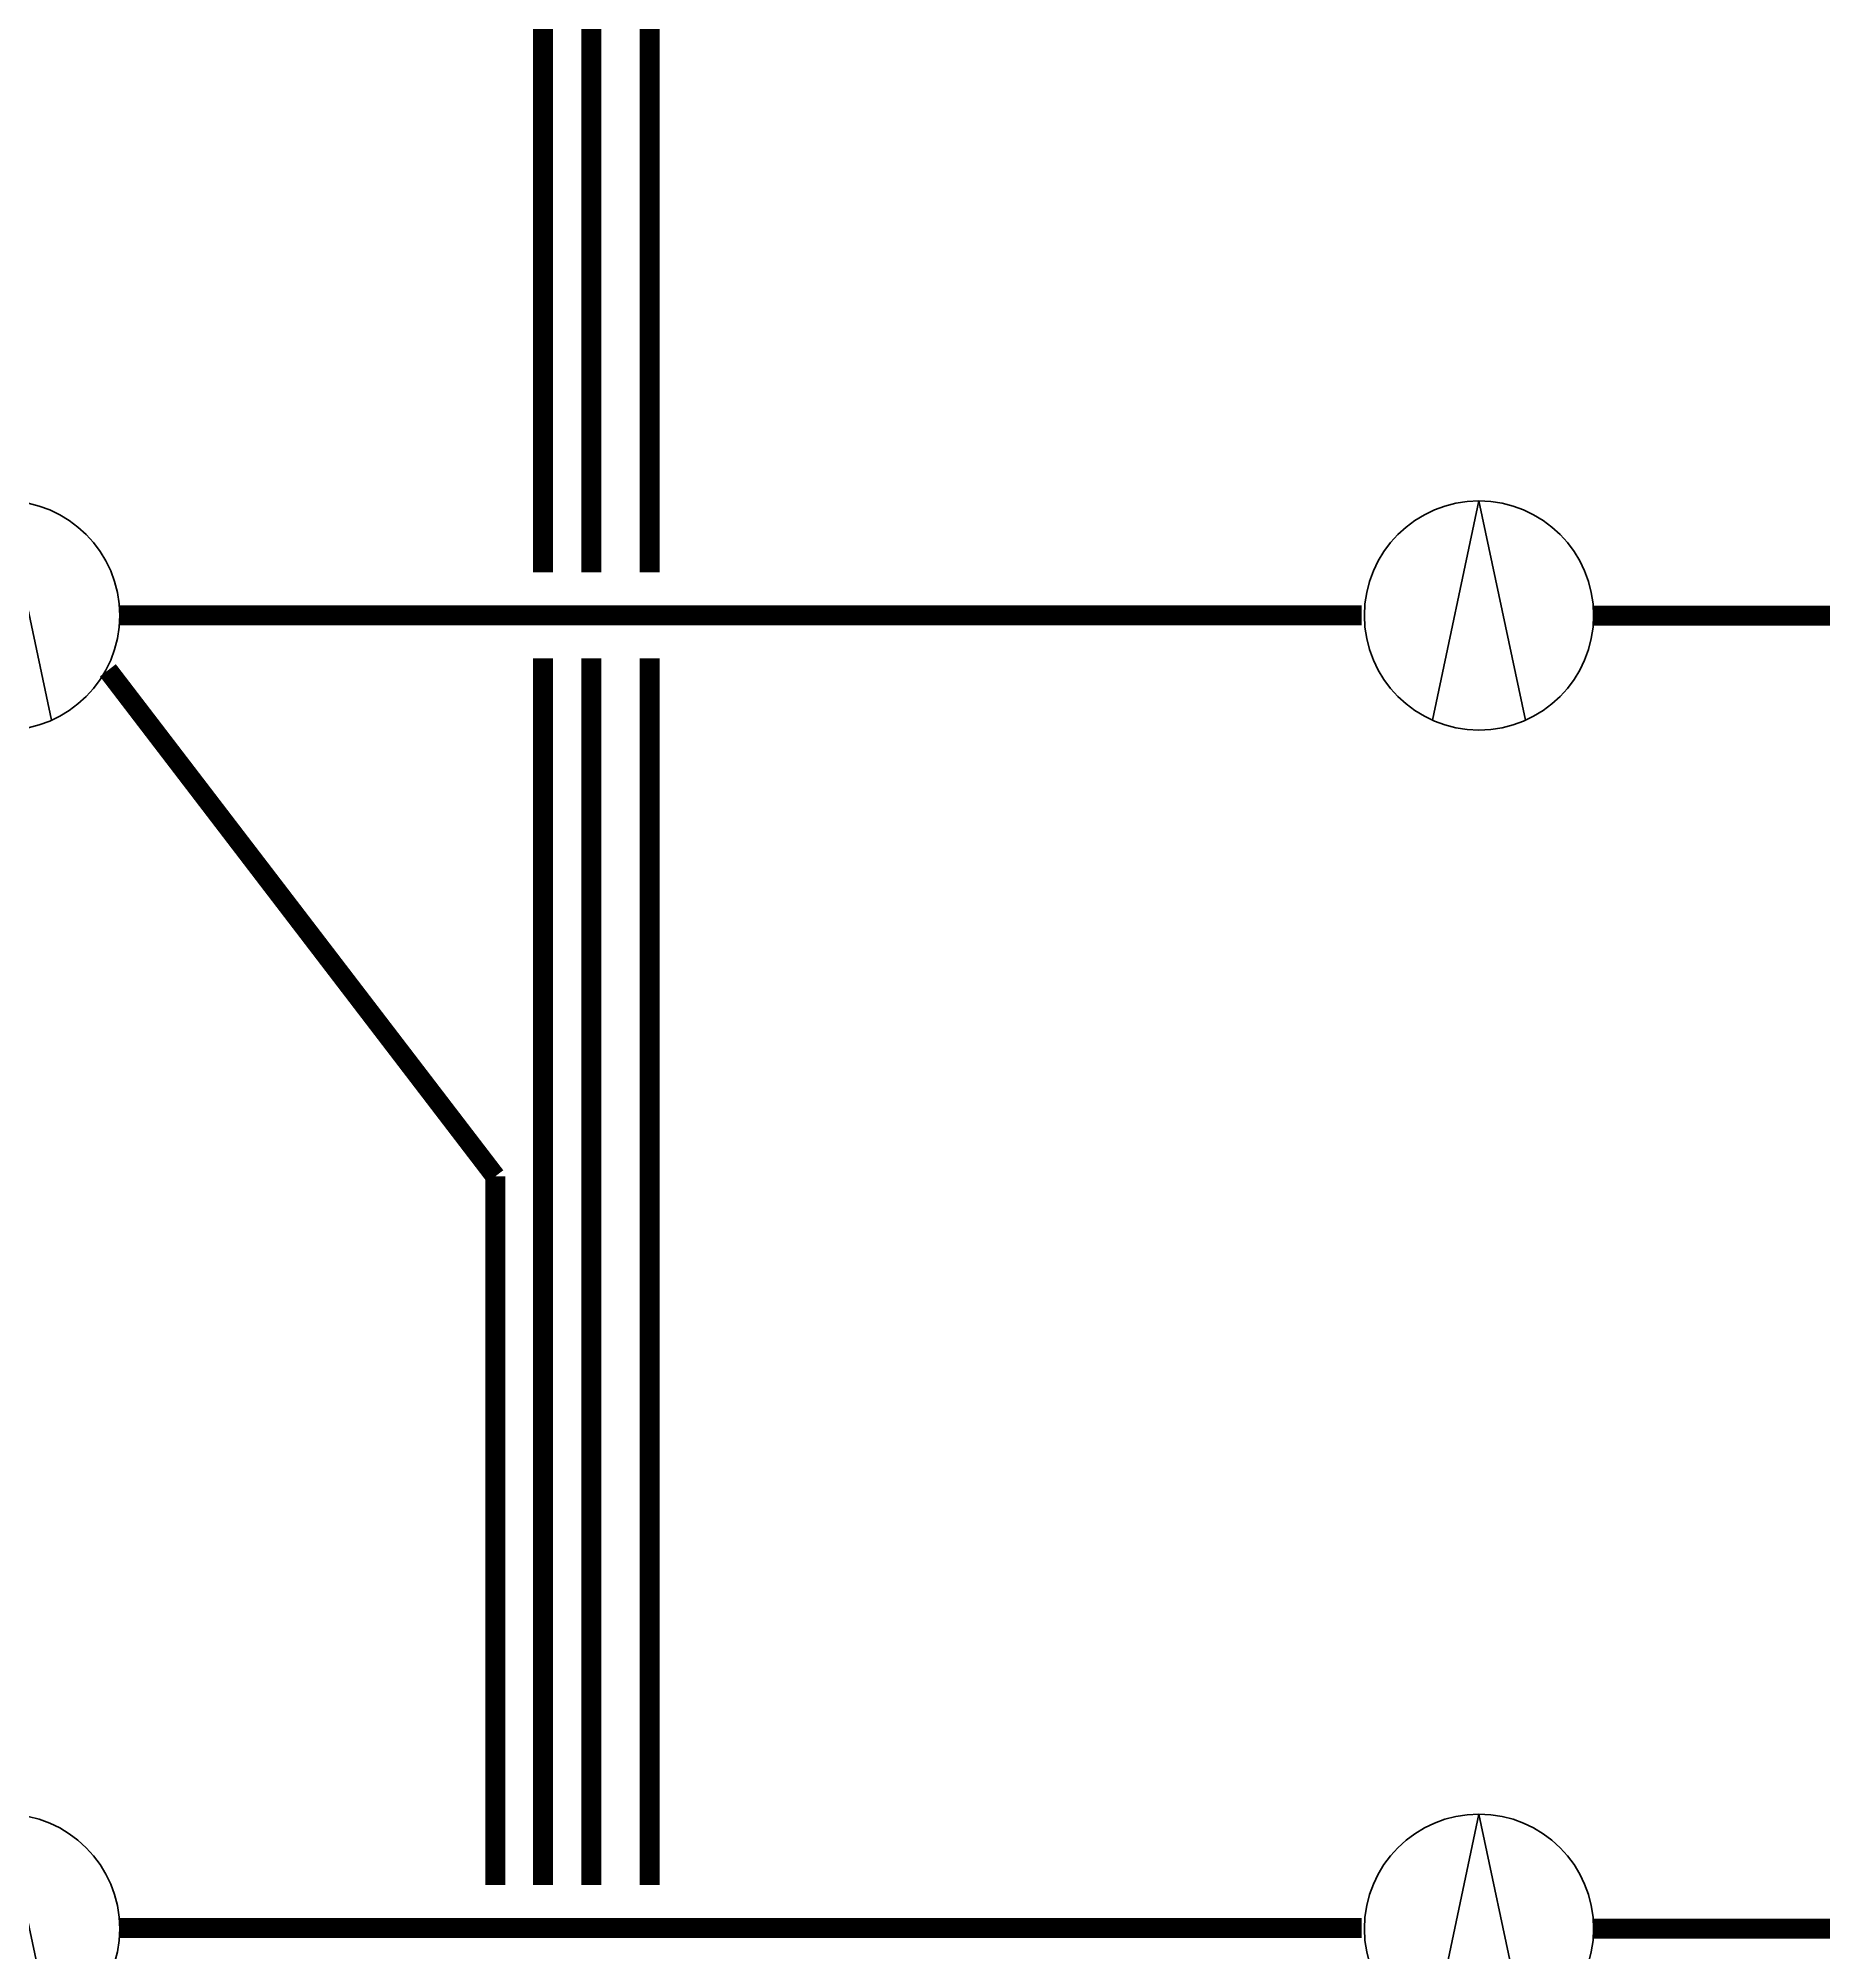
# Model space of a CAD drawing. Extents: x 12152 to 491505, y 111028 to 412681.
# Drawn here: x 86589 to 91254, y 199401 to 204404 of the extents above; entities that cross this region are included whole.
import ezdxf

# ---------------------------------------------------------------- set-up
doc = ezdxf.new("R2010")
doc.units = 0
doc.header["$LTSCALE"] = 1000
doc.header["$MEASUREMENT"] = 0
doc.layers.add('EQUIP-照明', color=3, linetype='Continuous')
doc.layers.add('WIRE-照明', color=1, linetype='Continuous')
doc.styles.add('_TCH_LABEL', font='COMPLEX', dxfattribs={"bigfont": 'GBCBIG'})

# ---------------------------------------------------------------- blocks, each defined once
blk = doc.blocks.new('$equip$00001177')
for q in [(-0.2031, -0.4569), (0.2031, -0.4569)]:
    blk.add_line((0, 0.5), q)
blk.add_circle((0, 0), 0.5)
at = {"style": '_TCH_LABEL', "flags": 9}
blk.add_attdef('A', (0, 0), '', height=0.00002, dxfattribs=at)

msp = doc.modelspace()

# ---------------------------------------------------------------- linework, layer by layer
at = {"layer": 'WIRE-照明', "linetype": 'Continuous', "const_width": 52.5}
for points in [[(88036.1, 205695), (88036.1, 203006.3)], [(88189.1, 203006.3), (88189.1, 205695)], [(87910.2, 204531.4), (87910.2, 203006.3)], [(86801.9, 202893.7), (90052.7, 202893.7)], [(90659.7, 202892.5), (93409.5, 202892.5)], [(87910.2, 202781.3), (87910.2, 199570.2)], [(88036.1, 202781.3), (88036.1, 199570.2)], [(88189.1, 199570.2), (88189.1, 202781.3)], [(86771, 202749.6), (87785.1, 201425.1)], [(87785.1, 201425.1), (87785.1, 199570.2)], [(86801.9, 199457.6), (90052.7, 199457.6)], [(90659.7, 199456.3), (93409.5, 199456.3)]]:
    msp.add_lwpolyline(points, dxfattribs=at)

# ---------------------------------------------------------------- block references
at = {"layer": 'EQUIP-照明'}
ref = msp.add_blockref('$equip$00001177', (86501.9, 202893.1), dxfattribs=dict(at, xscale=600, yscale=600, zscale=600))
ref.add_attrib('A', '深照型灯', (86501.9, 202893.1), dxfattribs={"layer": '0', "height": 0.012, "style": '_TCH_LABEL', "flags": 8})
ref = msp.add_blockref('$equip$00001177', (90359.7, 202893.1), dxfattribs=dict(at, xscale=600, yscale=600, zscale=600))
ref.add_attrib('A', '深照型灯', (90359.7, 202893.1), dxfattribs={"layer": '0', "height": 0.012, "style": '_TCH_LABEL', "flags": 8})
ref = msp.add_blockref('$equip$00001177', (86501.9, 199455.8), dxfattribs=dict(at, xscale=600, yscale=600, zscale=600))
ref.add_attrib('A', '深照型灯', (86501.9, 199455.8), dxfattribs={"layer": '0', "height": 0.012, "style": '_TCH_LABEL', "flags": 8})
ref = msp.add_blockref('$equip$00001177', (90359.7, 199455.8), dxfattribs=dict(at, xscale=600, yscale=600, zscale=600))
ref.add_attrib('A', '深照型灯', (90359.7, 199455.8), dxfattribs={"layer": '0', "height": 0.012, "style": '_TCH_LABEL', "flags": 8})

doc.saveas('drawing.dxf')
